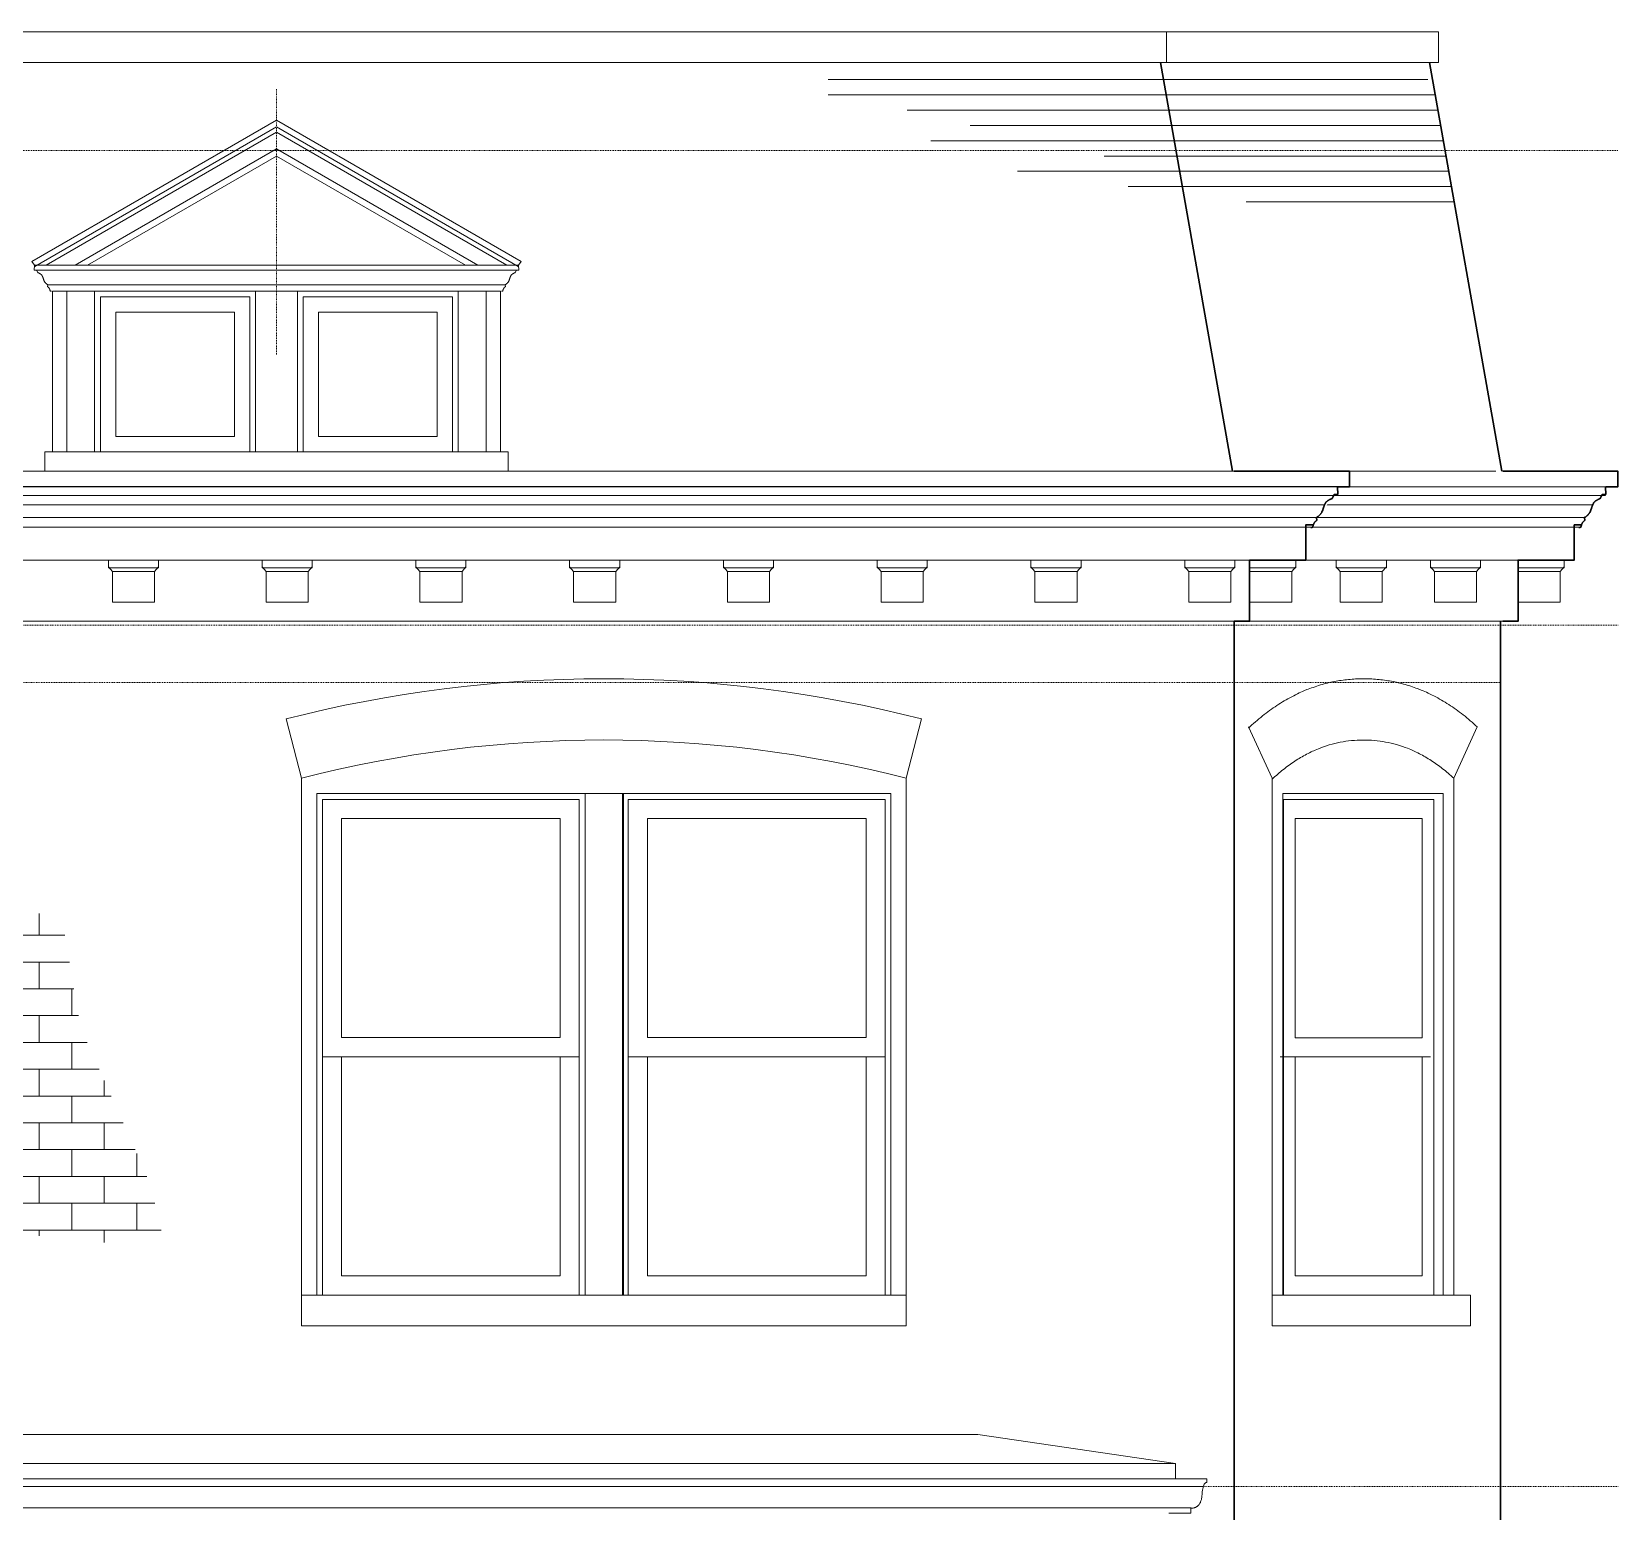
# Model space of a CAD drawing. Header units: inches. Extents: x -961 to 1381, y -1063 to 1035.
# Drawn here: x -175.2 to 32, y 12.3 to 205.5 of the extents above; entities that cross this region are included whole.
import ezdxf

# ---------------------------------------------------------------- set-up
doc = ezdxf.new("R2010")
doc.units = ezdxf.units.IN
doc.header["$LTSCALE"] = 0.2
doc.header["$MEASUREMENT"] = 0
doc.linetypes.add('STYLE_06', pattern=[1.04164, 0.625, -0.20828, 0.06943, -0.13893])
doc.linetypes.add('STYLE_07', pattern=[1.875, 0.625, -0.20828, 0.625, -0.20836, 0.06943, -0.13893])
for name, color, linetype, lineweight in [('_MD Elevations (2D)', 7, 'Continuous', 5), ('Electric - Invisible', 7, 'Continuous', 15), ('None', 7, 'Continuous', 5)]:
    doc.layers.add(name, color=color, linetype=linetype, lineweight=lineweight)

# ---------------------------------------------------------------- blocks, each defined once
blk = doc.blocks.new('Group-166')
at = {"layer": 'Electric - Invisible', "color": 7, "linetype": 'Continuous', "lineweight": 20}
blk.add_line((-21.75, 16.05), (-21.75, 16.5), dxfattribs=at)
at = {"color": 7, "linetype": 'Continuous', "lineweight": 20}
blk.add_wipeout([(-23.82, 12.67), (-23.78, 12.67), (-23.74, 12.67), (-23.7, 12.67), (-23.66, 12.68), (-23.62, 12.68), (-23.58, 12.69), (-23.54, 12.69), (-23.51, 12.7), (-23.47, 12.7), (-23.44, 12.71), (-23.4, 12.72), (-23.37, 12.73), (-23.33, 12.74), (-23.3, 12.75), (-23.27, 12.76), (-23.23, 12.77), (-23.2, 12.79), (-23.17, 12.8), (-23.14, 12.82), (-23.11, 12.83), (-23.08, 12.85), (-23.06, 12.87), (-23.03, 12.88), (-23, 12.9), (-22.97, 12.92), (-22.95, 12.94), (-22.92, 12.97), (-22.9, 12.99), (-22.87, 13.01), (-22.85, 13.03), (-22.83, 13.06), (-22.8, 13.08), (-22.78, 13.11), (-22.76, 13.14), (-22.74, 13.17), (-22.72, 13.19), (-22.7, 13.22), (-22.68, 13.25), (-22.66, 13.29), (-22.64, 13.32), (-22.62, 13.35), (-22.61, 13.38), (-22.59, 13.42), (-22.58, 13.45), (-22.56, 13.49), (-22.55, 13.53), (-22.53, 13.56), (-22.52, 13.6), (-22.51, 13.64), (-22.49, 13.68), (-22.48, 13.72), (-22.47, 13.76), (-22.46, 13.81), (-22.45, 13.85), (-22.44, 13.89), (-22.43, 13.94), (-22.42, 13.98), (-22.42, 14.03), (-22.41, 14.08), (-22.4, 14.13), (-22.4, 14.17), (-22.39, 14.22), (-22.39, 14.27), (-22.38, 14.33), (-22.38, 14.38), (-22.38, 14.43), (-22.37, 14.48), (-22.37, 14.53), (-22.36, 14.57), (-22.36, 14.62), (-22.35, 14.67), (-22.35, 14.71), (-22.34, 14.76), (-22.34, 14.8), (-22.33, 14.85), (-22.33, 14.89), (-22.32, 14.93), (-22.31, 14.97), (-22.31, 15.01), (-22.3, 15.05), (-22.29, 15.09), (-22.29, 15.13), (-22.28, 15.17), (-22.27, 15.21), (-22.26, 15.24), (-22.26, 15.28), (-22.25, 15.31), (-22.24, 15.34), (-22.23, 15.38), (-22.22, 15.41), (-22.21, 15.44), (-22.2, 15.47), (-22.2, 15.5), (-22.19, 15.53), (-22.18, 15.56), (-22.17, 15.58), (-22.16, 15.61), (-22.15, 15.64), (-22.14, 15.66), (-22.13, 15.68), (-22.11, 15.71), (-22.1, 15.73), (-22.09, 15.75), (-22.08, 15.77), (-22.07, 15.79), (-22.06, 15.81), (-22.05, 15.83), (-22.03, 15.85), (-22.02, 15.87), (-22.01, 15.88), (-22, 15.9), (-21.98, 15.91), (-21.97, 15.93), (-21.96, 15.94), (-21.94, 15.95), (-21.93, 15.97), (-21.92, 15.98), (-21.9, 15.99), (-21.89, 16), (-21.87, 16), (-21.86, 16.01), (-21.85, 16.02), (-21.83, 16.03), (-21.82, 16.03), (-21.8, 16.04), (-21.78, 16.04), (-21.77, 16.04), (-21.75, 16.05)], dxfattribs=at).dxf.layer = 'Electric - Invisible'
at = {"layer": 'Electric - Invisible', "color": 7, "linetype": 'Continuous', "lineweight": 20}
for p, q in [((-21.75, 16.5), (-26.69, 16.5)), ((-21.75, 16.5), (-21.75, 16.05)), ((-23.82, 12.03), (-26.69, 12.03))]:
    blk.add_line(p, q, dxfattribs=at)
blk.add_open_spline([(-23.82, 12.67), (-22.5, 12.67), (-22.26, 15.98), (-21.75, 16.05)], degree=2, dxfattribs=at)
at = {"layer": 'None', "color": 7, "linetype": 'Continuous', "lineweight": 20}
blk.add_line((-23.82, 12.67), (-23.82, 12.03), dxfattribs=at)
blk = doc.blocks.new('Group-168')
at = {"layer": 'None', "color": 7, "linetype": 'Continuous', "lineweight": 5}
for p, q in [((-257.08, 15.5), (-22.2, 15.5)), ((-255.73, 12.72), (-23.75, 12.72))]:
    blk.add_line(p, q, dxfattribs=at)
at = {"layer": 'None', "color": 7}
blk.add_blockref('Group-166', (0, 0), dxfattribs=at)
at = {"layer": 'None', "color": 7, "linetype": 'Continuous', "lineweight": 5}
blk.add_line((-26.69, 16.5), (-252.86, 16.5), dxfattribs=at)
blk = doc.blocks.new('Group-169')
at = {"color": 7, "linetype": 'Continuous', "lineweight": 30}
blk.add_wipeout([(-8.15, 140.76), (-7.9, 140.78), (-7.9, 140.8), (-7.89, 140.82), (-7.89, 140.84), (-7.89, 140.85), (-7.88, 140.87), (-7.88, 140.89), (-7.88, 140.91), (-7.87, 140.93), (-7.87, 140.95), (-7.86, 140.97), (-7.86, 140.98), (-7.85, 141), (-7.85, 141.02), (-7.84, 141.04), (-7.84, 141.05), (-7.83, 141.07), (-7.83, 141.09), (-7.82, 141.1), (-7.82, 141.12), (-7.81, 141.14), (-7.8, 141.15), (-7.8, 141.17), (-7.79, 141.18), (-7.78, 141.2), (-7.78, 141.22), (-7.77, 141.23), (-7.76, 141.25), (-7.76, 141.26), (-7.75, 141.28), (-7.74, 141.29), (-7.73, 141.3), (-7.73, 141.32), (-7.72, 141.33), (-7.71, 141.35), (-7.7, 141.36), (-7.69, 141.37), (-7.68, 141.39), (-7.67, 141.4), (-7.67, 141.41), (-7.66, 141.43), (-7.65, 141.44), (-7.64, 141.45), (-7.63, 141.46), (-7.62, 141.48), (-7.61, 141.49), (-7.6, 141.5), (-7.59, 141.51), (-7.58, 141.52), (-7.57, 141.53), (-7.56, 141.54), (-7.54, 141.55), (-7.53, 141.57), (-7.52, 141.58), (-7.51, 141.59), (-7.5, 141.6), (-7.49, 141.61), (-7.48, 141.62), (-7.46, 141.63), (-7.45, 141.64), (-7.44, 141.64), (-7.43, 141.65), (-7.41, 141.66), (-7.4, 141.67), (-7.39, 141.68)], dxfattribs=at).dxf.layer = 'None'
at = {"layer": 'None', "color": 7, "linetype": 'Continuous', "lineweight": 30}
blk.add_line((-7.39, 141.68), (-7.41, 142.05), dxfattribs=at)
blk.add_open_spline([(-8.15, 140.76), (-8.02, 140.77), (-7.9, 140.78), (-7.81, 141.41), (-7.39, 141.68)], degree=2, knots=[0, 0, 0, 1, 1, 2, 2, 2], dxfattribs=at)
at = {"color": 7, "linetype": 'Continuous', "lineweight": 30}
blk.add_wipeout([(-7.41, 142.05), (-7.39, 142.07), (-7.37, 142.08), (-7.35, 142.09), (-7.33, 142.11), (-7.31, 142.12), (-7.29, 142.13), (-7.27, 142.15), (-7.26, 142.16), (-7.24, 142.17), (-7.22, 142.19), (-7.2, 142.2), (-7.19, 142.21), (-7.17, 142.23), (-7.15, 142.24), (-7.14, 142.26), (-7.12, 142.27), (-7.1, 142.28), (-7.09, 142.3), (-7.07, 142.31), (-7.06, 142.33), (-7.04, 142.34), (-7.03, 142.35), (-7.01, 142.37), (-7, 142.38), (-6.98, 142.4), (-6.97, 142.41), (-6.96, 142.43), (-6.94, 142.44), (-6.93, 142.46), (-6.92, 142.47), (-6.9, 142.49), (-6.89, 142.5), (-6.88, 142.52), (-6.87, 142.53), (-6.85, 142.55), (-6.84, 142.57), (-6.83, 142.58), (-6.82, 142.6), (-6.81, 142.61), (-6.8, 142.63), (-6.79, 142.65), (-6.78, 142.66), (-6.76, 142.68), (-6.75, 142.69), (-6.74, 142.71), (-6.74, 142.73), (-6.73, 142.74), (-6.72, 142.76), (-6.71, 142.78), (-6.7, 142.79), (-6.69, 142.81), (-6.68, 142.83), (-6.67, 142.84), (-6.67, 142.86), (-6.66, 142.88), (-6.65, 142.9), (-6.64, 142.91), (-6.64, 142.93), (-6.63, 142.95), (-6.62, 142.96), (-6.62, 142.98), (-6.61, 143), (-6.6, 143.02), (-6.6, 143.04), (-6.59, 143.05), (-6.59, 143.07), (-6.58, 143.09), (-6.58, 143.11), (-6.57, 143.12), (-6.57, 143.14), (-6.56, 143.16), (-6.55, 143.17), (-6.55, 143.19), (-6.54, 143.21), (-6.54, 143.23), (-6.53, 143.24), (-6.53, 143.26), (-6.52, 143.27), (-6.52, 143.29), (-6.51, 143.31), (-6.5, 143.32), (-6.5, 143.34), (-6.49, 143.35), (-6.49, 143.37), (-6.48, 143.38), (-6.48, 143.4), (-6.47, 143.41), (-6.47, 143.43), (-6.46, 143.44), (-6.46, 143.46), (-6.45, 143.47), (-6.45, 143.49), (-6.44, 143.5), (-6.43, 143.52), (-6.43, 143.53), (-6.42, 143.55), (-6.42, 143.56), (-6.41, 143.57), (-6.41, 143.59), (-6.4, 143.6), (-6.4, 143.61), (-6.39, 143.63), (-6.39, 143.64), (-6.38, 143.65), (-6.38, 143.67), (-6.37, 143.68), (-6.36, 143.69), (-6.36, 143.7), (-6.35, 143.72), (-6.35, 143.73), (-6.34, 143.74), (-6.34, 143.75), (-6.33, 143.77), (-6.33, 143.78), (-6.32, 143.79), (-6.32, 143.8), (-6.31, 143.81), (-6.31, 143.82), (-6.3, 143.83), (-6.3, 143.85), (-6.29, 143.86), (-6.29, 143.87), (-6.28, 143.88), (-6.28, 143.89), (-6.27, 143.9), (-6.27, 143.91), (-6.26, 143.92), (-6.26, 143.93), (-6.25, 143.94), (-6.24, 143.95), (-6.24, 143.96), (-6.23, 143.97), (-6.23, 143.98), (-6.22, 143.99), (-6.21, 144), (-6.21, 144.01), (-6.2, 144.02), (-6.19, 144.03), (-6.18, 144.04), (-6.18, 144.05), (-6.17, 144.06), (-6.16, 144.07), (-6.15, 144.08), (-6.14, 144.09), (-6.13, 144.1), (-6.12, 144.11), (-6.11, 144.12), (-6.1, 144.13), (-6.09, 144.14), (-6.08, 144.15), (-6.07, 144.16), (-6.06, 144.17), (-6.04, 144.18), (-6.03, 144.19), (-6.02, 144.19), (-6.01, 144.2), (-5.99, 144.21), (-5.98, 144.22), (-5.97, 144.23), (-5.95, 144.24), (-5.94, 144.25), (-5.93, 144.26), (-5.91, 144.27), (-5.9, 144.28), (-5.88, 144.29), (-5.87, 144.3), (-5.85, 144.31), (-5.84, 144.32), (-5.82, 144.33), (-5.8, 144.34), (-5.79, 144.35), (-5.77, 144.36), (-5.75, 144.36), (-5.74, 144.37), (-5.72, 144.38), (-5.7, 144.39), (-5.68, 144.4), (-5.67, 144.41), (-5.65, 144.42), (-5.63, 144.43), (-5.61, 144.44), (-5.59, 144.45), (-5.57, 144.46), (-5.55, 144.47), (-5.53, 144.48), (-5.51, 144.48), (-5.49, 144.49), (-5.47, 144.5), (-5.45, 144.51), (-5.42, 144.52), (-5.4, 144.53), (-5.38, 144.54)], dxfattribs=at).dxf.layer = 'None'
at = {"layer": 'None', "color": 7, "linetype": 'Continuous', "lineweight": 30}
blk.add_line((-5.38, 144.54), (-5.12, 145.05), dxfattribs=at)
blk.add_open_spline([(-7.41, 142.05), (-6.78, 142.46), (-6.42, 143.61), (-6.09, 144.25), (-5.38, 144.54)], degree=2, dxfattribs=at)
blk = doc.blocks.new('Group-170')
at = {"layer": 'None', "color": 7}
blk.add_blockref('Group-169', (0, 0), dxfattribs=at)
at = {"layer": 'None', "color": 7, "linetype": 'Continuous', "lineweight": 30}
for p, q in [((-4.63, 145.05), (-4.68, 146.05)), ((-5.12, 145.05), (-4.63, 145.05))]:
    blk.add_line(p, q, dxfattribs=at)
blk = doc.blocks.new('Group-173')
at = {"color": 7, "linetype": 'Continuous', "lineweight": 30}
blk.add_wipeout([(26.87, 140.76), (27.12, 140.78), (27.12, 140.8), (27.12, 140.82), (27.13, 140.84), (27.13, 140.85), (27.14, 140.87), (27.14, 140.89), (27.14, 140.91), (27.15, 140.93), (27.15, 140.95), (27.16, 140.97), (27.16, 140.98), (27.16, 141), (27.17, 141.02), (27.17, 141.04), (27.18, 141.05), (27.19, 141.07), (27.19, 141.09), (27.2, 141.1), (27.2, 141.12), (27.21, 141.14), (27.21, 141.15), (27.22, 141.17), (27.23, 141.18), (27.23, 141.2), (27.24, 141.22), (27.25, 141.23), (27.25, 141.25), (27.26, 141.26), (27.27, 141.28), (27.28, 141.29), (27.28, 141.3), (27.29, 141.32), (27.3, 141.33), (27.31, 141.35), (27.32, 141.36), (27.33, 141.37), (27.33, 141.39), (27.34, 141.4), (27.35, 141.41), (27.36, 141.43), (27.37, 141.44), (27.38, 141.45), (27.39, 141.46), (27.4, 141.48), (27.41, 141.49), (27.42, 141.5), (27.43, 141.51), (27.44, 141.52), (27.45, 141.53), (27.46, 141.54), (27.47, 141.55), (27.48, 141.57), (27.5, 141.58), (27.51, 141.59), (27.52, 141.6), (27.53, 141.61), (27.54, 141.62), (27.55, 141.63), (27.57, 141.64), (27.58, 141.64), (27.59, 141.65), (27.6, 141.66), (27.62, 141.67), (27.63, 141.68)], dxfattribs=at).dxf.layer = 'None'
at = {"layer": 'None', "color": 7, "linetype": 'Continuous', "lineweight": 30}
blk.add_line((27.63, 141.68), (27.61, 142.05), dxfattribs=at)
blk.add_open_spline([(26.87, 140.76), (26.99, 140.77), (27.12, 140.78), (27.21, 141.41), (27.63, 141.68)], degree=2, knots=[0, 0, 0, 1, 1, 2, 2, 2], dxfattribs=at)
at = {"color": 7, "linetype": 'Continuous', "lineweight": 30}
blk.add_wipeout([(27.61, 142.05), (27.63, 142.07), (27.65, 142.08), (27.67, 142.09), (27.69, 142.11), (27.71, 142.12), (27.73, 142.13), (27.74, 142.15), (27.76, 142.16), (27.78, 142.17), (27.8, 142.19), (27.81, 142.2), (27.83, 142.21), (27.85, 142.23), (27.86, 142.24), (27.88, 142.26), (27.9, 142.27), (27.91, 142.28), (27.93, 142.3), (27.94, 142.31), (27.96, 142.33), (27.98, 142.34), (27.99, 142.35), (28.01, 142.37), (28.02, 142.38), (28.03, 142.4), (28.05, 142.41), (28.06, 142.43), (28.08, 142.44), (28.09, 142.46), (28.1, 142.47), (28.11, 142.49), (28.13, 142.5), (28.14, 142.52), (28.15, 142.53), (28.16, 142.55), (28.18, 142.57), (28.19, 142.58), (28.2, 142.6), (28.21, 142.61), (28.22, 142.63), (28.23, 142.65), (28.24, 142.66), (28.25, 142.68), (28.26, 142.69), (28.27, 142.71), (28.28, 142.73), (28.29, 142.74), (28.3, 142.76), (28.31, 142.78), (28.32, 142.79), (28.33, 142.81), (28.34, 142.83), (28.34, 142.84), (28.35, 142.86), (28.36, 142.88), (28.37, 142.9), (28.37, 142.91), (28.38, 142.93), (28.39, 142.95), (28.4, 142.96), (28.4, 142.98), (28.41, 143), (28.41, 143.02), (28.42, 143.04), (28.42, 143.05), (28.43, 143.07), (28.44, 143.09), (28.44, 143.11), (28.45, 143.12), (28.45, 143.14), (28.46, 143.16), (28.46, 143.17), (28.47, 143.19), (28.47, 143.21), (28.48, 143.23), (28.49, 143.24), (28.49, 143.26), (28.5, 143.27), (28.5, 143.29), (28.51, 143.31), (28.51, 143.32), (28.52, 143.34), (28.52, 143.35), (28.53, 143.37), (28.54, 143.38), (28.54, 143.4), (28.55, 143.41), (28.55, 143.43), (28.56, 143.44), (28.56, 143.46), (28.57, 143.47), (28.57, 143.49), (28.58, 143.5), (28.58, 143.52), (28.59, 143.53), (28.59, 143.55), (28.6, 143.56), (28.61, 143.57), (28.61, 143.59), (28.62, 143.6), (28.62, 143.61), (28.63, 143.63), (28.63, 143.64), (28.64, 143.65), (28.64, 143.67), (28.65, 143.68), (28.65, 143.69), (28.66, 143.7), (28.66, 143.72), (28.67, 143.73), (28.67, 143.74), (28.68, 143.75), (28.68, 143.77), (28.69, 143.78), (28.7, 143.79), (28.7, 143.8), (28.71, 143.81), (28.71, 143.82), (28.72, 143.83), (28.72, 143.85), (28.73, 143.86), (28.73, 143.87), (28.74, 143.88), (28.74, 143.89), (28.75, 143.9), (28.75, 143.91), (28.76, 143.92), (28.76, 143.93), (28.77, 143.94), (28.77, 143.95), (28.78, 143.96), (28.79, 143.97), (28.79, 143.98), (28.8, 143.99), (28.8, 144), (28.81, 144.01), (28.82, 144.02), (28.83, 144.03), (28.84, 144.04), (28.84, 144.05), (28.85, 144.06), (28.86, 144.07), (28.87, 144.08), (28.88, 144.09), (28.89, 144.1), (28.9, 144.11), (28.91, 144.12), (28.92, 144.13), (28.93, 144.14), (28.94, 144.15), (28.95, 144.16), (28.96, 144.17), (28.97, 144.18), (28.99, 144.19), (29, 144.19), (29.01, 144.2), (29.02, 144.21), (29.04, 144.22), (29.05, 144.23), (29.06, 144.24), (29.08, 144.25), (29.09, 144.26), (29.11, 144.27), (29.12, 144.28), (29.14, 144.29), (29.15, 144.3), (29.17, 144.31), (29.18, 144.32), (29.2, 144.33), (29.21, 144.34), (29.23, 144.35), (29.25, 144.36), (29.26, 144.36), (29.28, 144.37), (29.3, 144.38), (29.32, 144.39), (29.33, 144.4), (29.35, 144.41), (29.37, 144.42), (29.39, 144.43), (29.41, 144.44), (29.43, 144.45), (29.45, 144.46), (29.47, 144.47), (29.49, 144.48), (29.51, 144.48), (29.53, 144.49), (29.55, 144.5), (29.57, 144.51), (29.59, 144.52), (29.62, 144.53), (29.64, 144.54)], dxfattribs=at).dxf.layer = 'None'
at = {"layer": 'None', "color": 7, "linetype": 'Continuous', "lineweight": 30}
blk.add_line((29.64, 144.54), (29.9, 145.05), dxfattribs=at)
blk.add_open_spline([(27.61, 142.05), (28.24, 142.46), (28.6, 143.61), (28.93, 144.25), (29.64, 144.54)], degree=2, dxfattribs=at)
blk = doc.blocks.new('Group-174')
at = {"layer": 'None', "color": 7}
blk.add_blockref('Group-173', (0, 0), dxfattribs=at)
at = {"layer": 'None', "color": 7, "linetype": 'Continuous', "lineweight": 30}
for p, q in [((30.39, 145.05), (30.34, 146.05)), ((29.9, 145.05), (30.39, 145.05))]:
    blk.add_line(p, q, dxfattribs=at)
blk = doc.blocks.new('Group-175')
at = {"layer": 'None', "color": 7, "linetype": 'Continuous', "lineweight": 15}
for p, q in [((-260.15, 146.05), (30.75, 146.05)), ((-255.31, 140.78), (27.21, 140.78))]:
    blk.add_line(p, q, dxfattribs=at)
at = {"layer": 'None', "color": 7, "linetype": 'Continuous', "lineweight": 5}
for p, q in [((-258.81, 144.95), (30.34, 144.95)), ((-257.06, 143.72), (28.66, 143.72)), ((-256, 142.04), (27.61, 142.04))]:
    blk.add_line(p, q, dxfattribs=at)
at = {"layer": 'None', "color": 7, "linetype": 'Continuous', "lineweight": 30, "flags": 128}
blk.add_lwpolyline([(30.38, 146.05), (31.94, 146.05), (31.94, 148.13), (16.91, 148.13)], dxfattribs=at)
at = {"layer": 'None', "color": 7}
for name in ['Group-170', 'Group-174']:
    blk.add_blockref(name, (0, 0), dxfattribs=at)
blk = doc.blocks.new('Group-180')
at = {"layer": 'None', "color": 7, "linetype": 'Continuous', "lineweight": 5}
for points in [[(-165.21, 136.5), (-158.66, 136.5), (-158.66, 135.5), (-165.21, 135.5)], [(-164.69, 135), (-159.19, 135), (-159.19, 131), (-164.69, 131)]]:
    blk.add_lwpolyline(points, close=True, dxfattribs=at)
at = {"layer": 'None', "color": 7, "linetype": 'Continuous', "lineweight": 5, "flags": 128}
for points in [[(-165.21, 136), (-165.21, 135.62), (-164.69, 135), (-164.69, 131), (-159.19, 131)], [(-158.66, 136), (-158.66, 135.62), (-159.19, 135), (-159.19, 131), (-164.69, 131)]]:
    blk.add_lwpolyline(points, dxfattribs=at)
blk = doc.blocks.new('Group-181')
at = {"layer": 'None', "color": 7, "linetype": 'Continuous', "lineweight": 5}
for points in [[(-145.13, 136.5), (-138.58, 136.5), (-138.58, 135.5), (-145.13, 135.5)], [(-144.61, 135), (-139.11, 135), (-139.11, 131), (-144.61, 131)]]:
    blk.add_lwpolyline(points, close=True, dxfattribs=at)
at = {"layer": 'None', "color": 7, "linetype": 'Continuous', "lineweight": 5, "flags": 128}
for points in [[(-145.13, 136), (-145.13, 135.62), (-144.61, 135), (-144.61, 131), (-139.11, 131)], [(-138.58, 136), (-138.58, 135.62), (-139.11, 135), (-139.11, 131), (-144.61, 131)]]:
    blk.add_lwpolyline(points, dxfattribs=at)
blk = doc.blocks.new('Group-182')
at = {"layer": 'None', "color": 7, "linetype": 'Continuous', "lineweight": 5}
for points in [[(-125.05, 136.5), (-118.5, 136.5), (-118.5, 135.5), (-125.05, 135.5)], [(-124.52, 135), (-119.02, 135), (-119.02, 131), (-124.52, 131)]]:
    blk.add_lwpolyline(points, close=True, dxfattribs=at)
at = {"layer": 'None', "color": 7, "linetype": 'Continuous', "lineweight": 5, "flags": 128}
for points in [[(-125.05, 136), (-125.05, 135.62), (-124.52, 135), (-124.52, 131), (-119.02, 131)], [(-118.5, 136), (-118.5, 135.62), (-119.02, 135), (-119.02, 131), (-124.52, 131)]]:
    blk.add_lwpolyline(points, dxfattribs=at)
blk = doc.blocks.new('Group-183')
at = {"layer": 'None', "color": 7, "linetype": 'Continuous', "lineweight": 5}
for points in [[(-104.96, 136.5), (-98.41, 136.5), (-98.41, 135.5), (-104.96, 135.5)], [(-104.44, 135), (-98.94, 135), (-98.94, 131), (-104.44, 131)]]:
    blk.add_lwpolyline(points, close=True, dxfattribs=at)
at = {"layer": 'None', "color": 7, "linetype": 'Continuous', "lineweight": 5, "flags": 128}
for points in [[(-104.96, 136), (-104.96, 135.62), (-104.44, 135), (-104.44, 131), (-98.94, 131)], [(-98.41, 136), (-98.41, 135.62), (-98.94, 135), (-98.94, 131), (-104.44, 131)]]:
    blk.add_lwpolyline(points, dxfattribs=at)
blk = doc.blocks.new('Group-184')
at = {"layer": 'None', "color": 7, "linetype": 'Continuous', "lineweight": 5}
for points in [[(-84.88, 136.5), (-78.33, 136.5), (-78.33, 135.5), (-84.88, 135.5)], [(-84.35, 135), (-78.85, 135), (-78.85, 131), (-84.35, 131)]]:
    blk.add_lwpolyline(points, close=True, dxfattribs=at)
at = {"layer": 'None', "color": 7, "linetype": 'Continuous', "lineweight": 5, "flags": 128}
for points in [[(-84.88, 136), (-84.88, 135.62), (-84.35, 135), (-84.35, 131), (-78.85, 131)], [(-78.33, 136), (-78.33, 135.62), (-78.85, 135), (-78.85, 131), (-84.35, 131)]]:
    blk.add_lwpolyline(points, dxfattribs=at)
blk = doc.blocks.new('Group-185')
at = {"layer": 'None', "color": 7, "linetype": 'Continuous', "lineweight": 5}
for points in [[(-64.79, 136.5), (-58.25, 136.5), (-58.25, 135.5), (-64.79, 135.5)], [(-64.27, 135), (-58.77, 135), (-58.77, 131), (-64.27, 131)]]:
    blk.add_lwpolyline(points, close=True, dxfattribs=at)
at = {"layer": 'None', "color": 7, "linetype": 'Continuous', "lineweight": 5, "flags": 128}
for points in [[(-64.79, 136), (-64.79, 135.62), (-64.27, 135), (-64.27, 131), (-58.77, 131)], [(-58.25, 136), (-58.25, 135.62), (-58.77, 135), (-58.77, 131), (-64.27, 131)]]:
    blk.add_lwpolyline(points, dxfattribs=at)
blk = doc.blocks.new('Group-186')
at = {"layer": 'None', "color": 7, "linetype": 'Continuous', "lineweight": 5}
for points in [[(-44.71, 136.5), (-38.16, 136.5), (-38.16, 135.5), (-44.71, 135.5)], [(-44.19, 135), (-38.69, 135), (-38.69, 131), (-44.19, 131)]]:
    blk.add_lwpolyline(points, close=True, dxfattribs=at)
at = {"layer": 'None', "color": 7, "linetype": 'Continuous', "lineweight": 5, "flags": 128}
for points in [[(-44.71, 136), (-44.71, 135.62), (-44.19, 135), (-44.19, 131), (-38.69, 131)], [(-38.16, 136), (-38.16, 135.62), (-38.69, 135), (-38.69, 131), (-44.19, 131)]]:
    blk.add_lwpolyline(points, dxfattribs=at)
blk = doc.blocks.new('Group-187')
at = {"layer": 'None', "color": 7, "linetype": 'Continuous', "lineweight": 5}
for points in [[(-24.63, 136.5), (-18.08, 136.5), (-18.08, 135.5), (-24.63, 135.5)], [(-24.1, 135), (-18.6, 135), (-18.6, 131), (-24.1, 131)]]:
    blk.add_lwpolyline(points, close=True, dxfattribs=at)
at = {"layer": 'None', "color": 7, "linetype": 'Continuous', "lineweight": 5, "flags": 128}
for points in [[(-24.63, 136), (-24.63, 135.62), (-24.1, 135), (-24.1, 131), (-18.6, 131)], [(-18.08, 136), (-18.08, 135.62), (-18.6, 135), (-18.6, 131), (-24.1, 131)]]:
    blk.add_lwpolyline(points, dxfattribs=at)
blk = doc.blocks.new('Group-378')
at = {"layer": 'None', "color": 7, "linetype": 'Continuous', "lineweight": 5}
for points in [[(7.46, 136.5), (14, 136.5), (14, 135.5), (7.46, 135.5)], [(7.98, 135), (13.48, 135), (13.48, 131), (7.98, 131)]]:
    blk.add_lwpolyline(points, close=True, dxfattribs=at)
at = {"layer": 'None', "color": 7, "linetype": 'Continuous', "lineweight": 5, "flags": 128}
for points in [[(7.46, 136), (7.46, 135.62), (7.98, 135), (7.98, 131), (13.48, 131)], [(14, 136), (14, 135.62), (13.48, 135), (13.48, 131), (7.98, 131)]]:
    blk.add_lwpolyline(points, dxfattribs=at)
blk = doc.blocks.new('Group-379')
at = {"layer": 'None', "color": 7, "linetype": 'Continuous', "lineweight": 5}
for points in [[(-4.84, 136.5), (1.71, 136.5), (1.71, 135.5), (-4.84, 135.5)], [(-4.32, 135), (1.18, 135), (1.18, 131), (-4.32, 131)]]:
    blk.add_lwpolyline(points, close=True, dxfattribs=at)
at = {"layer": 'None', "color": 7, "linetype": 'Continuous', "lineweight": 5, "flags": 128}
for points in [[(-4.84, 136), (-4.84, 135.62), (-4.32, 135), (-4.32, 131), (1.18, 131)], [(1.71, 136), (1.71, 135.62), (1.18, 135), (1.18, 131), (-4.32, 131)]]:
    blk.add_lwpolyline(points, dxfattribs=at)
blk = doc.blocks.new('Group-834')
at = {"color": 7, "linetype": 'Continuous', "lineweight": 15}
blk.add_wipeout([(-172.65, 171.62), (-172.81, 171.63), (-172.81, 171.64), (-172.81, 171.65), (-172.82, 171.67), (-172.82, 171.68), (-172.82, 171.69), (-172.82, 171.7), (-172.83, 171.71), (-172.83, 171.73), (-172.83, 171.74), (-172.83, 171.75), (-172.84, 171.76), (-172.84, 171.77), (-172.84, 171.78), (-172.85, 171.79), (-172.85, 171.81), (-172.85, 171.82), (-172.86, 171.83), (-172.86, 171.84), (-172.86, 171.85), (-172.87, 171.86), (-172.87, 171.87), (-172.88, 171.88), (-172.88, 171.89), (-172.88, 171.9), (-172.89, 171.91), (-172.89, 171.92), (-172.9, 171.93), (-172.9, 171.94), (-172.91, 171.95), (-172.91, 171.96), (-172.92, 171.97), (-172.92, 171.98), (-172.93, 171.98), (-172.93, 171.99), (-172.94, 172), (-172.94, 172.01), (-172.95, 172.02), (-172.95, 172.03), (-172.96, 172.04), (-172.97, 172.04), (-172.97, 172.05), (-172.98, 172.06), (-172.98, 172.07), (-172.99, 172.08), (-173, 172.08), (-173, 172.09), (-173.01, 172.1), (-173.02, 172.11), (-173.02, 172.11), (-173.03, 172.12), (-173.04, 172.13), (-173.04, 172.13), (-173.05, 172.14), (-173.06, 172.15), (-173.07, 172.15), (-173.07, 172.16), (-173.08, 172.17), (-173.09, 172.17), (-173.1, 172.18), (-173.11, 172.18), (-173.11, 172.19), (-173.12, 172.2), (-173.13, 172.2), (-173.14, 172.21)], dxfattribs=at).dxf.layer = 'None'
at = {"layer": 'None', "color": 7, "linetype": 'Continuous', "lineweight": 15}
blk.add_line((-173.14, 172.21), (-173.13, 172.45), dxfattribs=at)
blk.add_open_spline([(-172.65, 171.62), (-172.73, 171.63), (-172.81, 171.63), (-172.87, 172.03), (-173.14, 172.21)], degree=2, knots=[0, 0, 0, 1, 1, 2, 2, 2], dxfattribs=at)
at = {"color": 7, "linetype": 'Continuous', "lineweight": 15}
blk.add_wipeout([(-173.13, 172.45), (-173.14, 172.45), (-173.15, 172.46), (-173.16, 172.47), (-173.17, 172.48), (-173.19, 172.49), (-173.2, 172.5), (-173.21, 172.51), (-173.22, 172.51), (-173.23, 172.52), (-173.24, 172.53), (-173.26, 172.54), (-173.27, 172.55), (-173.28, 172.56), (-173.29, 172.57), (-173.3, 172.58), (-173.31, 172.58), (-173.32, 172.59), (-173.33, 172.6), (-173.34, 172.61), (-173.35, 172.62), (-173.36, 172.63), (-173.37, 172.64), (-173.38, 172.65), (-173.39, 172.66), (-173.4, 172.67), (-173.41, 172.68), (-173.41, 172.69), (-173.42, 172.7), (-173.43, 172.71), (-173.44, 172.71), (-173.45, 172.72), (-173.46, 172.73), (-173.46, 172.74), (-173.47, 172.75), (-173.48, 172.76), (-173.49, 172.77), (-173.49, 172.78), (-173.5, 172.79), (-173.51, 172.8), (-173.52, 172.81), (-173.52, 172.82), (-173.53, 172.83), (-173.54, 172.85), (-173.54, 172.86), (-173.55, 172.87), (-173.56, 172.88), (-173.56, 172.89), (-173.57, 172.9), (-173.57, 172.91), (-173.58, 172.92), (-173.58, 172.93), (-173.59, 172.94), (-173.6, 172.95), (-173.6, 172.96), (-173.61, 172.97), (-173.61, 172.98), (-173.61, 173), (-173.62, 173.01), (-173.62, 173.02), (-173.63, 173.03), (-173.63, 173.04), (-173.64, 173.05), (-173.64, 173.06), (-173.64, 173.07), (-173.65, 173.09), (-173.65, 173.1), (-173.65, 173.11), (-173.66, 173.12), (-173.66, 173.13), (-173.66, 173.14), (-173.67, 173.15), (-173.67, 173.16), (-173.68, 173.17), (-173.68, 173.19), (-173.68, 173.2), (-173.69, 173.21), (-173.69, 173.22), (-173.69, 173.23), (-173.7, 173.24), (-173.7, 173.25), (-173.7, 173.26), (-173.71, 173.27), (-173.71, 173.28), (-173.71, 173.29), (-173.72, 173.3), (-173.72, 173.31), (-173.72, 173.32), (-173.73, 173.33), (-173.73, 173.34), (-173.73, 173.35), (-173.74, 173.36), (-173.74, 173.36), (-173.74, 173.37), (-173.75, 173.38), (-173.75, 173.39), (-173.76, 173.4), (-173.76, 173.41), (-173.76, 173.42), (-173.77, 173.43), (-173.77, 173.44), (-173.77, 173.44), (-173.78, 173.45), (-173.78, 173.46), (-173.78, 173.47), (-173.79, 173.48), (-173.79, 173.49), (-173.79, 173.49), (-173.8, 173.5), (-173.8, 173.51), (-173.8, 173.52), (-173.81, 173.53), (-173.81, 173.53), (-173.81, 173.54), (-173.82, 173.55), (-173.82, 173.56), (-173.82, 173.56), (-173.83, 173.57), (-173.83, 173.58), (-173.83, 173.59), (-173.84, 173.59), (-173.84, 173.6), (-173.84, 173.61), (-173.85, 173.61), (-173.85, 173.62), (-173.85, 173.63), (-173.86, 173.63), (-173.86, 173.64), (-173.86, 173.65), (-173.87, 173.65), (-173.87, 173.66), (-173.87, 173.67), (-173.88, 173.67), (-173.88, 173.68), (-173.89, 173.69), (-173.89, 173.69), (-173.89, 173.7), (-173.9, 173.7), (-173.9, 173.71), (-173.91, 173.72), (-173.91, 173.72), (-173.92, 173.73), (-173.93, 173.74), (-173.93, 173.74), (-173.94, 173.75), (-173.94, 173.75), (-173.95, 173.76), (-173.96, 173.77), (-173.96, 173.77), (-173.97, 173.78), (-173.98, 173.79), (-173.98, 173.79), (-173.99, 173.8), (-174, 173.8), (-174.01, 173.81), (-174.01, 173.82), (-174.02, 173.82), (-174.03, 173.83), (-174.04, 173.83), (-174.05, 173.84), (-174.06, 173.85), (-174.06, 173.85), (-174.07, 173.86), (-174.08, 173.87), (-174.09, 173.87), (-174.1, 173.88), (-174.11, 173.88), (-174.12, 173.89), (-174.13, 173.9), (-174.14, 173.9), (-174.15, 173.91), (-174.16, 173.91), (-174.17, 173.92), (-174.18, 173.93), (-174.19, 173.93), (-174.21, 173.94), (-174.22, 173.94), (-174.23, 173.95), (-174.24, 173.95), (-174.25, 173.96), (-174.26, 173.97), (-174.28, 173.97), (-174.29, 173.98), (-174.3, 173.98), (-174.31, 173.99), (-174.33, 174), (-174.34, 174), (-174.35, 174.01), (-174.37, 174.01), (-174.38, 174.02), (-174.39, 174.02), (-174.41, 174.03), (-174.42, 174.04)], dxfattribs=at).dxf.layer = 'None'
at = {"layer": 'None', "color": 7, "linetype": 'Continuous', "lineweight": 15}
blk.add_line((-174.42, 174.04), (-174.59, 174.37), dxfattribs=at)
blk.add_open_spline([(-173.13, 172.45), (-173.53, 172.71), (-173.76, 173.44), (-173.97, 173.85), (-174.42, 174.04)], degree=2, dxfattribs=at)
blk = doc.blocks.new('Group-835')
at = {"layer": 'None', "color": 7}
blk.add_blockref('Group-834', (0, 0), dxfattribs=at)
at = {"layer": 'None', "color": 7, "linetype": 'Continuous', "lineweight": 15}
for p, q in [((-174.9, 174.36), (-174.87, 175)), ((-174.59, 174.37), (-174.9, 174.36))]:
    blk.add_line(p, q, dxfattribs=at)
blk = doc.blocks.new('Group-836')
at = {"color": 7, "linetype": 'Continuous', "lineweight": 15}
blk.add_wipeout([(-113.85, 171.62), (-113.69, 171.63), (-113.69, 171.64), (-113.69, 171.65), (-113.68, 171.67), (-113.68, 171.68), (-113.68, 171.69), (-113.68, 171.7), (-113.67, 171.71), (-113.67, 171.73), (-113.67, 171.74), (-113.67, 171.75), (-113.66, 171.76), (-113.66, 171.77), (-113.66, 171.78), (-113.65, 171.79), (-113.65, 171.81), (-113.65, 171.82), (-113.64, 171.83), (-113.64, 171.84), (-113.64, 171.85), (-113.63, 171.86), (-113.63, 171.87), (-113.62, 171.88), (-113.62, 171.89), (-113.62, 171.9), (-113.61, 171.91), (-113.61, 171.92), (-113.6, 171.93), (-113.6, 171.94), (-113.59, 171.95), (-113.59, 171.96), (-113.58, 171.97), (-113.58, 171.98), (-113.57, 171.98), (-113.57, 171.99), (-113.56, 172), (-113.56, 172.01), (-113.55, 172.02), (-113.55, 172.03), (-113.54, 172.04), (-113.53, 172.04), (-113.53, 172.05), (-113.52, 172.06), (-113.52, 172.07), (-113.51, 172.08), (-113.5, 172.08), (-113.5, 172.09), (-113.49, 172.1), (-113.48, 172.11), (-113.48, 172.11), (-113.47, 172.12), (-113.46, 172.13), (-113.46, 172.13), (-113.45, 172.14), (-113.44, 172.15), (-113.43, 172.15), (-113.43, 172.16), (-113.42, 172.17), (-113.41, 172.17), (-113.4, 172.18), (-113.39, 172.18), (-113.39, 172.19), (-113.38, 172.2), (-113.37, 172.2), (-113.36, 172.21)], dxfattribs=at).dxf.layer = 'None'
at = {"layer": 'None', "color": 7, "linetype": 'Continuous', "lineweight": 15}
blk.add_line((-113.36, 172.21), (-113.37, 172.45), dxfattribs=at)
blk.add_open_spline([(-113.85, 171.62), (-113.77, 171.63), (-113.69, 171.63), (-113.63, 172.03), (-113.36, 172.21)], degree=2, knots=[0, 0, 0, 1, 1, 2, 2, 2], dxfattribs=at)
at = {"color": 7, "linetype": 'Continuous', "lineweight": 15}
blk.add_wipeout([(-113.37, 172.45), (-113.36, 172.45), (-113.35, 172.46), (-113.34, 172.47), (-113.33, 172.48), (-113.31, 172.49), (-113.3, 172.5), (-113.29, 172.51), (-113.28, 172.51), (-113.27, 172.52), (-113.26, 172.53), (-113.24, 172.54), (-113.23, 172.55), (-113.22, 172.56), (-113.21, 172.57), (-113.2, 172.58), (-113.19, 172.58), (-113.18, 172.59), (-113.17, 172.6), (-113.16, 172.61), (-113.15, 172.62), (-113.14, 172.63), (-113.13, 172.64), (-113.12, 172.65), (-113.11, 172.66), (-113.1, 172.67), (-113.09, 172.68), (-113.09, 172.69), (-113.08, 172.7), (-113.07, 172.71), (-113.06, 172.71), (-113.05, 172.72), (-113.04, 172.73), (-113.04, 172.74), (-113.03, 172.75), (-113.02, 172.76), (-113.01, 172.77), (-113.01, 172.78), (-113, 172.79), (-112.99, 172.8), (-112.98, 172.81), (-112.98, 172.82), (-112.97, 172.83), (-112.96, 172.85), (-112.96, 172.86), (-112.95, 172.87), (-112.94, 172.88), (-112.94, 172.89), (-112.93, 172.9), (-112.93, 172.91), (-112.92, 172.92), (-112.92, 172.93), (-112.91, 172.94), (-112.9, 172.95), (-112.9, 172.96), (-112.89, 172.97), (-112.89, 172.98), (-112.89, 173), (-112.88, 173.01), (-112.88, 173.02), (-112.87, 173.03), (-112.87, 173.04), (-112.86, 173.05), (-112.86, 173.06), (-112.86, 173.07), (-112.85, 173.09), (-112.85, 173.1), (-112.85, 173.11), (-112.84, 173.12), (-112.84, 173.13), (-112.84, 173.14), (-112.83, 173.15), (-112.83, 173.16), (-112.82, 173.17), (-112.82, 173.19), (-112.82, 173.2), (-112.81, 173.21), (-112.81, 173.22), (-112.81, 173.23), (-112.8, 173.24), (-112.8, 173.25), (-112.8, 173.26), (-112.79, 173.27), (-112.79, 173.28), (-112.79, 173.29), (-112.78, 173.3), (-112.78, 173.31), (-112.78, 173.32), (-112.77, 173.33), (-112.77, 173.34), (-112.77, 173.35), (-112.76, 173.36), (-112.76, 173.36), (-112.76, 173.37), (-112.75, 173.38), (-112.75, 173.39), (-112.74, 173.4), (-112.74, 173.41), (-112.74, 173.42), (-112.73, 173.43), (-112.73, 173.44), (-112.73, 173.44), (-112.72, 173.45), (-112.72, 173.46), (-112.72, 173.47), (-112.71, 173.48), (-112.71, 173.49), (-112.71, 173.49), (-112.7, 173.5), (-112.7, 173.51), (-112.7, 173.52), (-112.69, 173.53), (-112.69, 173.53), (-112.69, 173.54), (-112.68, 173.55), (-112.68, 173.56), (-112.68, 173.56), (-112.67, 173.57), (-112.67, 173.58), (-112.67, 173.59), (-112.66, 173.59), (-112.66, 173.6), (-112.66, 173.61), (-112.65, 173.61), (-112.65, 173.62), (-112.65, 173.63), (-112.64, 173.63), (-112.64, 173.64), (-112.64, 173.65), (-112.63, 173.65), (-112.63, 173.66), (-112.63, 173.67), (-112.62, 173.67), (-112.62, 173.68), (-112.61, 173.69), (-112.61, 173.69), (-112.61, 173.7), (-112.6, 173.7), (-112.6, 173.71), (-112.59, 173.72), (-112.59, 173.72), (-112.58, 173.73), (-112.57, 173.74), (-112.57, 173.74), (-112.56, 173.75), (-112.56, 173.75), (-112.55, 173.76), (-112.54, 173.77), (-112.54, 173.77), (-112.53, 173.78), (-112.52, 173.79), (-112.52, 173.79), (-112.51, 173.8), (-112.5, 173.8), (-112.49, 173.81), (-112.49, 173.82), (-112.48, 173.82), (-112.47, 173.83), (-112.46, 173.83), (-112.45, 173.84), (-112.44, 173.85), (-112.44, 173.85), (-112.43, 173.86), (-112.42, 173.87), (-112.41, 173.87), (-112.4, 173.88), (-112.39, 173.88), (-112.38, 173.89), (-112.37, 173.9), (-112.36, 173.9), (-112.35, 173.91), (-112.34, 173.91), (-112.33, 173.92), (-112.32, 173.93), (-112.31, 173.93), (-112.29, 173.94), (-112.28, 173.94), (-112.27, 173.95), (-112.26, 173.95), (-112.25, 173.96), (-112.24, 173.97), (-112.22, 173.97), (-112.21, 173.98), (-112.2, 173.98), (-112.19, 173.99), (-112.17, 174), (-112.16, 174), (-112.15, 174.01), (-112.13, 174.01), (-112.12, 174.02), (-112.11, 174.02), (-112.09, 174.03), (-112.08, 174.04)], dxfattribs=at).dxf.layer = 'None'
at = {"layer": 'None', "color": 7, "linetype": 'Continuous', "lineweight": 15}
blk.add_line((-112.08, 174.04), (-111.91, 174.37), dxfattribs=at)
blk.add_open_spline([(-113.37, 172.45), (-112.97, 172.71), (-112.74, 173.44), (-112.53, 173.85), (-112.08, 174.04)], degree=2, dxfattribs=at)
blk = doc.blocks.new('Group-837')
at = {"layer": 'None', "color": 7}
blk.add_blockref('Group-836', (0, 0), dxfattribs=at)
at = {"layer": 'None', "color": 7, "linetype": 'Continuous', "lineweight": 15}
for p, q in [((-111.91, 174.37), (-111.6, 174.36)), ((-111.6, 174.36), (-111.63, 175))]:
    blk.add_line(p, q, dxfattribs=at)
blk = doc.blocks.new('Group-838')
at = {"layer": 'None', "color": 7, "linetype": 'Continuous', "lineweight": 5}
for p, q in [((7.13, 199.27), (-71.2, 199.27)), ((8.11, 197.27), (-71.2, 197.27)), ((8.46, 195.27), (-60.89, 195.27)), ((8.81, 193.27), (-52.65, 193.27)), ((9.17, 191.27), (-57.8, 191.27)), ((9.52, 189.27), (-35.13, 189.27)), ((9.87, 187.27), (-46.46, 187.27)), ((10.23, 185.27), (-32.03, 185.27)), ((10.58, 183.27), (-16.58, 183.27))]:
    blk.add_line(p, q, dxfattribs=at)
blk = doc.blocks.new('Group-1274')
at = {"layer": 'None', "color": 7, "linetype": 'Continuous', "lineweight": 5}
for p, q in [((-13.2, 108), (-16.31, 114.7)), ((10.52, 108), (13.59, 114.7))]:
    blk.add_line(p, q, dxfattribs=at)
at = {"layer": 'None', "color": 7, "linetype": 'Continuous', "lineweight": 15}
blk.add_lwpolyline([(-13.07, 108), (-13.2, 108), (-13.2, 40.5), (10.52, 40.5), (10.52, 108)], dxfattribs=at)
at = {"layer": 'None', "color": 7, "linetype": 'Continuous', "lineweight": 5}
for points in [[(-11.79, 106), (9.11, 106), (9.11, 40.5), (-11.79, 40.5)], [(-13.2, 40.5), (12.7, 40.5), (12.7, 36.5), (-13.2, 36.5)]]:
    blk.add_lwpolyline(points, close=True, dxfattribs=at)
blk.add_open_spline([(-16.31, 114.54), (-9.52, 120.95), (6.77, 121.04), (13.59, 114.7)], degree=2, dxfattribs=at)
at = {"layer": 'None', "color": 7, "linetype": 'Continuous', "lineweight": 15}
blk.add_open_spline([(-13.2, 107.88), (-7.82, 112.96), (5.11, 113.03), (10.52, 108)], degree=2, dxfattribs=at)
blk = doc.blocks.new('Group-1276')
at = {"layer": 'None', "color": 7, "linetype": 'Continuous', "lineweight": 5}
blk.add_line((7.46, 71.62), (-12.16, 71.62), dxfattribs=at)
for points in [[(-11.72, 105.25), (7.9, 105.25), (7.9, 40.5), (-11.72, 40.5)], [(-10.19, 102.75), (6.37, 102.75), (6.37, 74.12), (-10.19, 74.12)], [(-10.19, 71.62), (6.37, 71.62), (6.37, 43), (-10.19, 43)]]:
    blk.add_lwpolyline(points, close=True, dxfattribs=at)
blk = doc.blocks.new('Group-1277')
at = {"layer": 'None', "color": 7}
for name in ['Group-1274', 'Group-1276']:
    blk.add_blockref(name, (0, 0), dxfattribs=at)
blk = doc.blocks.new('MD Elevations (2D)')
at = {"layer": 'None', "color": 7, "linetype": 'Continuous', "lineweight": 20}
blk.add_line((-27, 205.5), (-27, 201.5), dxfattribs=at)
at = {"layer": 'None', "color": 7, "linetype": 'STYLE_06', "lineweight": 5}
blk.add_line((-143.25, 198), (-143.25, 163.2869), dxfattribs=at)
at = {"layer": 'None', "color": 7, "linetype": 'STYLE_07', "lineweight": 5}
for p, q in [((-337.8117, 190), (32, 190)), ((-329.475, 128), (32, 128)), ((-322, 120.5), (16.6009, 120.5)), ((-329.475, 15.5), (32, 15.5))]:
    blk.add_line(p, q, dxfattribs=at)
at = {"layer": 'None', "color": 7, "linetype": 'Continuous', "lineweight": 5}
for p, q in [((-169.5477, 175.0034), (-143.25, 190.1863)), ((-167.9477, 175.0034), (-143.25, 189.2626)), ((-116.9523, 175.0034), (-143.25, 190.1863)), ((-118.5523, 175.0034), (-143.25, 189.2626)), ((-170.6342, 171.625), (-170.6342, 150.625)), ((-115.8658, 171.625), (-115.8658, 150.625)), ((-140, 108), (-141.9934, 115.7477)), ((-61, 108), (-59.0066, 115.7477)), ((-137.25, 71.625), (-103.6972, 71.625)), ((-63.75, 71.625), (-97.3028, 71.625)), ((-51.6345, 22.2767), (-228, 22.2767)), ((-25.8173, 18.5), (-51.6345, 22.2767))]:
    blk.add_line(p, q, dxfattribs=at)
at = {"layer": 'None', "color": 7, "linetype": 'Continuous', "lineweight": 30}
for p, q in [((-18.1491, -143), (-18.1491, 128.5)), ((16.6009, -143), (16.6009, 128.5))]:
    blk.add_line(p, q, dxfattribs=at)
at = {"layer": 'None', "color": 7, "linetype": 'Continuous', "lineweight": 20}
blk.add_lwpolyline([(-254.1491, 205.5), (8.5, 205.5), (8.5, 201.5), (-254.1491, 201.5)], close=True, dxfattribs=at)
at = {"layer": 'None', "color": 7, "linetype": 'Continuous', "lineweight": 5}
for points in [[(-172.5, 171.625), (-167, 171.625), (-167, 150.625), (-172.5, 150.625)], [(-166.25, 170.875), (-146.75, 170.875), (-146.75, 150.625), (-166.25, 150.625)], [(-146, 171.625), (-140.5, 171.625), (-140.5, 150.625), (-146, 150.625)], [(-139.75, 170.875), (-120.25, 170.875), (-120.25, 150.625), (-139.75, 150.625)], [(-119.5, 171.625), (-114, 171.625), (-114, 150.625), (-119.5, 150.625)], [(-164.25, 168.875), (-148.75, 168.875), (-148.75, 152.625), (-164.25, 152.625)], [(-137.75, 168.875), (-122.25, 168.875), (-122.25, 152.625), (-137.75, 152.625)], [(-260.1491, 148.125), (-3.1596, 148.125), (-3.1596, 146.125), (-260.1491, 146.125)], [(-254.4616, 140.7819), (-8.8125, 140.7819), (-8.8125, 136.5), (-254.4616, 136.5)], [(-247.125, 136.5), (18.9136, 136.5), (18.9136, 128.5), (-247.125, 128.5)], [(-16.1491, 136.5), (-10.125, 136.5), (-10.125, 135.5), (-16.1491, 135.5)], [(-16.1491, 135), (-10.6491, 135), (-10.6491, 131), (-16.1491, 131)], [(18.9136, 136.5), (24.9377, 136.5), (24.9377, 135.5), (18.9136, 135.5)], [(18.9136, 135), (24.4136, 135), (24.4136, 131), (18.9136, 131)], [(-138, 106), (-63, 106), (-63, 40.5), (-138, 40.5)], [(-138, 106), (-102.9472, 106), (-102.9472, 40.5), (-138, 40.5)], [(-102.9472, 106), (-97.9472, 106), (-97.9472, 40.5), (-102.9472, 40.5)], [(-98.0528, 106), (-63, 106), (-63, 40.5), (-98.0528, 40.5)], [(-137.25, 105.25), (-103.6972, 105.25), (-103.6972, 40.5), (-137.25, 40.5)], [(-97.3028, 105.25), (-63.75, 105.25), (-63.75, 40.5), (-97.3028, 40.5)], [(-134.75, 102.75), (-106.1972, 102.75), (-106.1972, 74.125), (-134.75, 74.125)], [(-94.8028, 102.75), (-66.25, 102.75), (-66.25, 74.125), (-94.8028, 74.125)], [(-134.75, 71.625), (-106.1972, 71.625), (-106.1972, 43), (-134.75, 43)], [(-94.8028, 71.625), (-66.25, 71.625), (-66.25, 43), (-94.8028, 43)], [(-140, 40.5), (-61, 40.5), (-61, 36.5), (-140, 36.5)], [(-253.8173, 18.5), (-25.8173, 18.5), (-25.8173, 16.5), (-253.8173, 16.5)]]:
    blk.add_lwpolyline(points, close=True, dxfattribs=at)
at = {"layer": 'None', "color": 7, "linetype": 'Continuous', "lineweight": 15}
for points in [[(-167, 171.625), (-146, 171.625), (-146, 150.625), (-167, 150.625)], [(-140.5, 171.625), (-119.5, 171.625), (-119.5, 150.625), (-140.5, 150.625)]]:
    blk.add_lwpolyline(points, close=True, dxfattribs=at)
at = {"layer": 'None', "color": 7, "linetype": 'Continuous', "lineweight": 5, "flags": 128}
for points in [[(-10.125, 136), (-10.125, 135.625), (-10.6491, 135), (-10.6491, 131), (-16.1491, 131)], [(24.9377, 136), (24.9377, 135.625), (24.4136, 135), (24.4136, 131), (18.9136, 131)]]:
    blk.add_lwpolyline(points, dxfattribs=at)
at = {"layer": 'None', "color": 7, "linetype": 'Continuous', "lineweight": 15}
blk.add_lwpolyline([(-61, 108), (-61, 40.5), (-140, 40.5), (-140, 108)], dxfattribs=at)
at = {"layer": 'None', "color": 7, "linetype": 'Continuous', "lineweight": 5}
blk.add_arc((-100.5, -45.5247), 166.5247, 75.571451, 104.428549, dxfattribs=at)
at = {"layer": 'None', "color": 7, "linetype": 'Continuous', "lineweight": 15}
blk.add_arc((-100.5, -45.5247), 158.5247, 75.571451, 104.428549, dxfattribs=at)
at = {"layer": 'None', "color": 7}
for name in ['Group-838', 'Group-180', 'Group-181', 'Group-182', 'Group-183', 'Group-184', 'Group-185', 'Group-186', 'Group-187', 'Group-379', 'Group-378']:
    blk.add_blockref(name, (0, 0), dxfattribs=at)
at = {"color": 1, "linetype": 'Continuous', "lineweight": 5}
blk.add_wipeout([(-159.6917, 54.9428), (-168.875, 75.5175), (-171.375, 90.3599), (-191.625, 90.3599), (-191.625, 54.9428), (-175.0676, 48.3427), (-159.6917, 46.75), (-157.8001, 46.75)], dxfattribs=at).dxf.layer = 'None'
at = {"layer": 'None', "linetype": 'Continuous', "lineweight": 5}
h = blk.add_hatch(dxfattribs=at)
h.set_pattern_fill('Brick_Common_Bd', style=0, pattern_type=2)
h.set_pattern_definition([(180, (0, 0), (0, -3.5), []), (90, (0, 0), (4.25, -3.5), [3.5, -3.5])])
h.paths.add_polyline_path([(-159.6917, 54.9428), (-168.875, 75.5175), (-171.375, 90.3599), (-191.625, 90.3599), (-191.625, 54.9428), (-175.0676, 48.3427), (-159.6917, 46.75), (-157.8001, 46.75)])
at = {"layer": 'None', "color": 7}
for name in ['Group-835', 'Group-837', 'Group-175', 'Group-1277', 'Group-168']:
    blk.add_blockref(name, (0, 0), dxfattribs=at)
at = {"layer": 'None', "color": 7, "linetype": 'Continuous', "lineweight": 30}
for p, q in [((-18.3875, 148.125), (-27.8105, 201.5)), ((16.7837, 148.125), (7.3607, 201.5))]:
    blk.add_line(p, q, dxfattribs=at)
at = {"layer": 'None', "color": 7, "linetype": 'Continuous', "lineweight": 15}
for p, q in [((-175.1875, 175.5), (-143.25, 193.9391)), ((-111.3125, 175.5), (-143.25, 193.9391)), ((-174.8694, 175.0034), (-175.1875, 175.5)), ((-111.6306, 175.0034), (-111.3125, 175.5))]:
    blk.add_line(p, q, dxfattribs=at)
at = {"layer": 'None', "color": 7, "linetype": 'Continuous', "lineweight": 5}
for p, q in [((-174.8125, 174.8505), (-143.25, 193.0731)), ((-111.6875, 174.8505), (-143.25, 193.0731)), ((-173.3477, 175.0034), (-143.25, 192.3803)), ((-113.1523, 175.0034), (-143.25, 192.3803)), ((-174.9027, 174.3642), (-111.5973, 174.3642)), ((-174.8694, 175.0034), (-111.6306, 175.0034)), ((-173.1257, 172.4467), (-113.3743, 172.4467))]:
    blk.add_line(p, q, dxfattribs=at)
at = {"layer": 'None', "color": 7, "linetype": 'Continuous', "lineweight": 15, "flags": 128}
for points in [[(-172.5, 171.625), (-172.5, 150.625), (-173.5, 150.625), (-173.5, 148.125)], [(-114, 171.625), (-114, 150.625), (-113, 150.625), (-113, 148.125)]]:
    blk.add_lwpolyline(points, dxfattribs=at)
at = {"layer": 'None', "color": 7, "linetype": 'Continuous', "lineweight": 5}
blk.add_lwpolyline([(-173.5, 150.625), (-113, 150.625), (-113, 148.125), (-173.5, 148.125)], close=True, dxfattribs=at)
at = {"layer": 'None', "color": 7, "linetype": 'Continuous', "lineweight": 20, "flags": 128}
for points in [[(-258.5914, 146.0495), (-260.1491, 146.0495), (-260.1491, 148.125), (16, 148.125)], [(-25.8173, 17), (-25.8173, 18.5), (-51.6345, 22.2767), (-228.125, 22.2767), (-253.8173, 18.5), (-253.8173, 17)]]:
    blk.add_lwpolyline(points, dxfattribs=at)
at = {"layer": 'None', "color": 7, "linetype": 'Continuous', "lineweight": 30, "flags": 128}
for points in [[(-4.6827, 146.0495), (-3.125, 146.0495), (-3.125, 148.125), (-18.1491, 148.125)], [(30.38, 146.0495), (31.9377, 146.0495), (31.9377, 148.125), (16.9136, 148.125)]]:
    blk.add_lwpolyline(points, dxfattribs=at)
at = {"layer": 'None', "color": 7, "linetype": 'Continuous', "lineweight": 20}
blk.add_lwpolyline([(-255.4208, 141.0927), (-254.4616, 141.0927), (-254.4616, 136.5), (-247.125, 136.5), (-247.125, 128.5), (-18.1491, 128.5)], dxfattribs=at)
at = {"layer": 'None', "color": 7, "linetype": 'Continuous', "lineweight": 30}
for points in [[(-7.8533, 141.0927), (-8.8125, 141.0927), (-8.8125, 136.5), (-16.1491, 136.5), (-16.1491, 128.5), (-18.1491, 128.5)], [(27.2094, 141.0927), (26.2502, 141.0927), (26.2502, 136.5), (18.9136, 136.5), (18.9136, 128.5), (16.9136, 128.5)]]:
    blk.add_lwpolyline(points, dxfattribs=at)

msp = doc.modelspace()

# ---------------------------------------------------------------- block references
at = {"layer": '_MD Elevations (2D)'}
msp.add_blockref('MD Elevations (2D)', (0, 0), dxfattribs=at)

doc.saveas('drawing.dxf')
